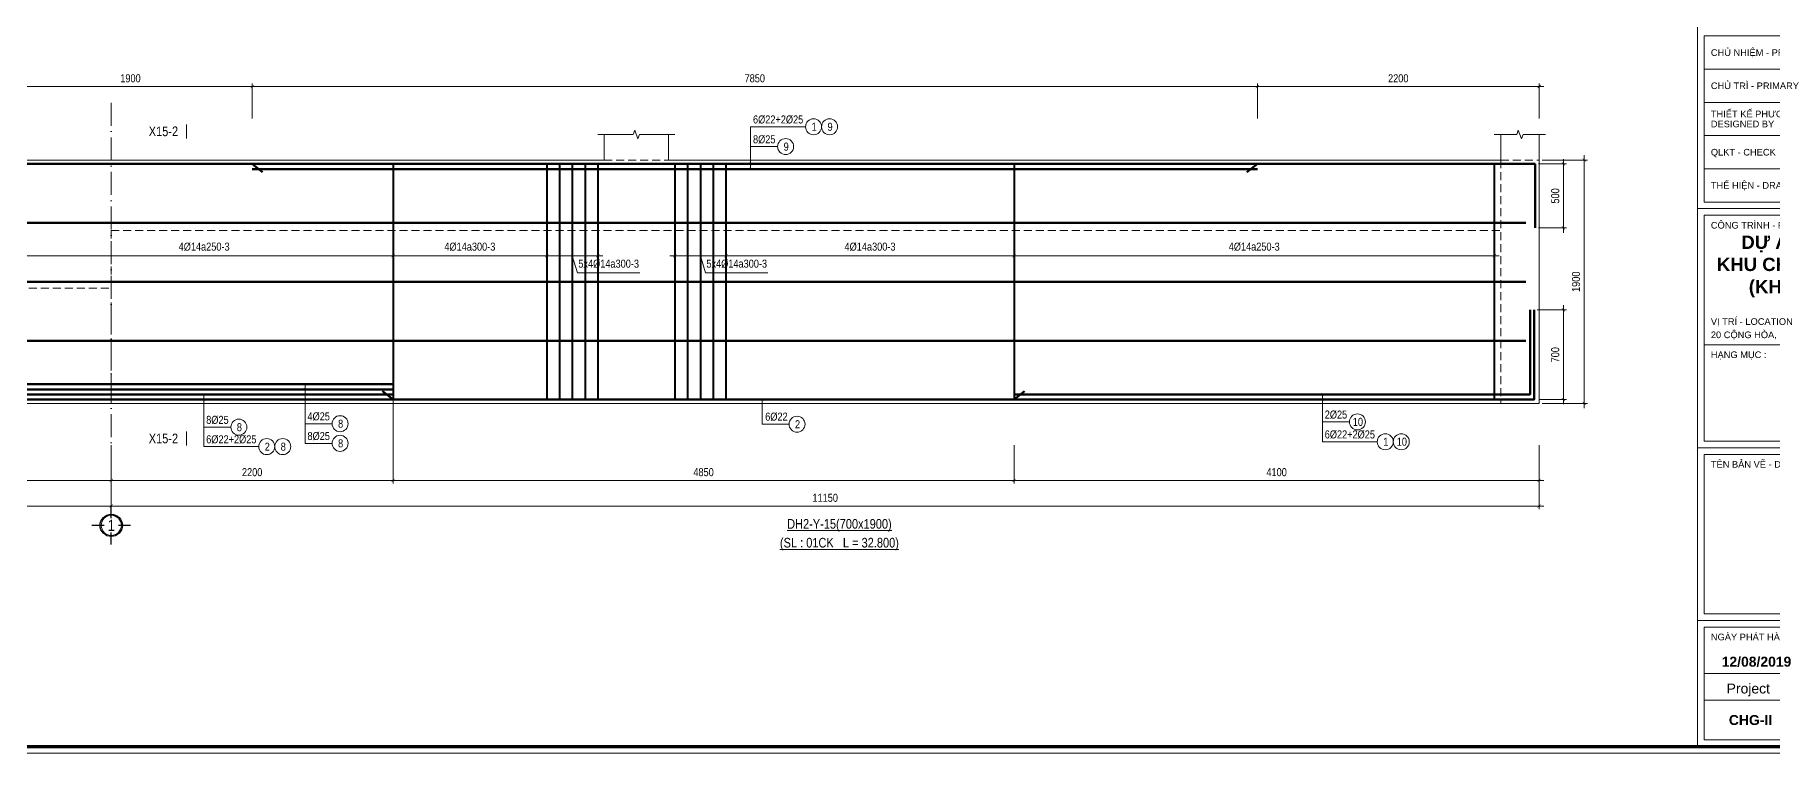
# Model space of a CAD drawing. Header units: millimetres. Extents: x 3014920 to 3563667, y -1638653 to -1356471.
# Drawn here: x 3176043 to 3189611, y -1620686 to -1615076 of the extents above; entities that cross this region are included whole.
import ezdxf
from ezdxf.enums import TextEntityAlignment as Align
from ezdxf.xclip import XClip

# ---------------------------------------------------------------- set-up
doc = ezdxf.new("R2010")
doc.units = ezdxf.units.MM
doc.header["$MEASUREMENT"] = 0
doc.header["$XCLIPFRAME"] = 0
doc.header["$PDMODE"] = 2
for name, pattern in [('6 TANG DIEN HINH 14-15$0$ACAD_ISO10W100', [18, 12, -3, 0, -3]), ('ACAD_ISO04W100', [30, 24, -3, 0, -3]), ('HIDDEN', [0.375, 0.25, -0.125])]:
    doc.linetypes.add(name, pattern=pattern)
doc.layers.get('0').update_dxf_attribs({"lineweight": 9})
doc.layers.get('Defpoints').update_dxf_attribs({"color": 10, "lineweight": 0})
for name, color, linetype, lineweight in [('2', 2, 'Continuous', 20), ('CDAI', 21, 'Continuous', 40), ('CTHEP', 50, 'Continuous', 50), ('DBAO', 90, 'Continuous', 13), ('DGIONG', 130, 'Continuous', 13), ('KTH', 154, 'Continuous', 9), ('Net khuat', 8, 'HIDDEN', 13), ('TEXT', 7, 'Continuous', 15), ('TRUC', 251, 'ACAD_ISO04W100', 9)]:
    doc.layers.add(name, color=color, linetype=linetype, lineweight=lineweight)
doc.layers.add('8', color=8, linetype='Continuous')
doc.styles.add('CHG_XX_Khung ten$0$A1 BORDER$0$ARIAL', font='arial.ttf')
doc.styles.add('CHG_XX_Khung ten$0$A1 BORDER$0$Arial - Bold', font='arialbd.ttf', dxfattribs={"height": 2.5})
doc.styles.add('CHG_XX_Khung ten$0$title block pccc$0$ARIAL', font='arial.ttf')
doc.styles.add('HELVECONDENSE', font='VHELVCN_0.TTF')
doc.styles.add('Star-HelCon', font='VHELVCN_0.TTF')
doc.styles.add('TTP-HelCon', font='VHELVCN_0.TTF')
doc.styles.add('VNI-HELVE-CONDENSE', font='VHELVCN_0.TTF')
doc.dimstyles.new('kc-25', dxfattribs={"dimtxt": 62.5, "dimasz": 20, "dimexe": 20, "dimexo": 50, "dimgap": 25, "dimtad": 3, "dimdec": 0, "dimzin": 0, "dimdsep": 46, "dimtxsty": 'VNI-HELVE-CONDENSE', "dimblk": 'DIM', "dimcen": 2.5, "dimclrd": 256, "dimclre": 154, "dimclrt": 7, "dimaunit": 1, "dimadec": 0, "dimazin": 0, "dimtfac": 1, "dimtdec": 0, "dimtix": 1, "dimtmove": 0, "dimatfit": 3, "dimldrblk": 'DOT', "dimfxl": 1, "dimtolj": 1, "dimtzin": 0, "dimarcsym": 0})
doc.dimstyles.new('TTP-25', dxfattribs={"dimscale": 25, "dimtxt": 2.5, "dimasz": 1, "dimexe": 1, "dimexo": 1, "dimgap": 0.09, "dimtad": 0, "dimdec": 4, "dimrnd": 1, "dimzin": 9, "dimdsep": 46, "dimtxsty": 'TTP-HelCon', "dimblk": 'ARCHTICK', "dimcen": 0.09, "dimdle": 1.5, "dimclrd": 256, "dimclre": 256, "dimclrt": 7, "dimadec": 0, "dimazin": 0, "dimtfac": 1, "dimtdec": 4, "dimtmove": 0, "dimatfit": 3, "dimldrblk": 'ARCHTICK', "dimfxl": 1, "dimtvp": 1, "dimtolj": 1, "dimtzin": 0, "dimarcsym": 0})

# ---------------------------------------------------------------- blocks, each defined once
blk = doc.blocks.new('_ArchTick')
at = {"color": 0, "linetype": 'ByBlock', "const_width": 0.15}
blk.add_lwpolyline([(-0.5, -0.5), (0.5, 0.5)], dxfattribs=at)
blk = doc.blocks.new('*D814')
at = {"layer": 'Defpoints', "color": 0, "transparency": 16777216}
for p in [(35400, -2200), (39500, -2200), (39500, -2501)]:
    blk.add_point(p, dxfattribs=at)
at = {"layer": 'KTH', "lineweight": -2, "transparency": 16777216}
for p, q in [((35400, -2225), (35400, -2526)), ((39500, -2225), (39500, -2526)), ((35362, -2501), (39537, -2501))]:
    blk.add_line(p, q, dxfattribs=at)
at = {"layer": 'KTH', "lineweight": -2, "transparency": 16777216, "xscale": 25, "yscale": 25, "zscale": 25, "rotation": 180}
blk.add_blockref('_ArchTick', (35400, -2501), dxfattribs=at)
at = {"layer": 'KTH', "lineweight": -2, "transparency": 16777216, "xscale": 25, "yscale": 25, "zscale": 25}
blk.add_blockref('_ArchTick', (39500, -2501), dxfattribs=at)
at = {"layer": 'KTH', "color": 7, "transparency": 16777216, "insert": (37450, -2437), "char_height": 62.5, "attachment_point": 5, "style": 'TTP-HelCon'}
blk.add_mtext('\\A1;4100', dxfattribs=at)
blk = doc.blocks.new('*D815')
at = {"layer": 'Defpoints', "color": 0, "transparency": 16777216}
for p in [(30550, -1450), (35400, -2200), (35400, -2501)]:
    blk.add_point(p, dxfattribs=at)
at = {"layer": 'KTH', "lineweight": -2, "transparency": 16777216}
for p, q in [((30550, -1475), (30550, -2526)), ((35400, -2225), (35400, -2526)), ((30513, -2501), (35437, -2501))]:
    blk.add_line(p, q, dxfattribs=at)
at = {"layer": 'KTH', "lineweight": -2, "transparency": 16777216, "xscale": 25, "yscale": 25, "zscale": 25, "rotation": 180}
blk.add_blockref('_ArchTick', (30550, -2501), dxfattribs=at)
at = {"layer": 'KTH', "lineweight": -2, "transparency": 16777216, "xscale": 25, "yscale": 25, "zscale": 25}
blk.add_blockref('_ArchTick', (35400, -2501), dxfattribs=at)
at = {"layer": 'KTH', "color": 7, "transparency": 16777216, "insert": (32975, -2437), "char_height": 62.5, "attachment_point": 5, "style": 'TTP-HelCon'}
blk.add_mtext('\\A1;4850', dxfattribs=at)
blk = doc.blocks.new('DIM')
h = blk.add_hatch(color=1)
h.paths.add_polyline_path([(0.49, 0.29, 1), (0.29, 0.49), (-0.19, 0), (0.19, 0)])
h.paths.add_polyline_path([(0.19, 0), (-0.19, 0), (-0.49, -0.29, 1), (-0.29, -0.49)])
at = {"color": 9}
for p, q in [((-0.19, 0), (-1.5, 0)), ((0.19, 0), (1.5, 0))]:
    blk.add_line(p, q, dxfattribs=at)
at = {"color": 1}
for p, q in [((-0.49, -0.29), (0.29, 0.49)), ((-0.29, -0.49), (0.49, 0.29)), ((-0.19, 0), (0.19, 0))]:
    blk.add_line(p, q, dxfattribs=at)
blk.add_arc((-0.39, -0.39), 0.138, 135, 315, dxfattribs=at)
blk = doc.blocks.new('*D818')
at = {"layer": 'Defpoints', "color": 0, "transparency": 16777216}
for p in [(27550, 574), (27550, 300), (29450, 300)]:
    blk.add_point(p, dxfattribs=at)
at = {"layer": 'KTH', "lineweight": -2, "transparency": 16777216}
for p, q in [((29488, 574), (27513, 574)), ((27550, 325), (27550, 599)), ((29450, 325), (29450, 599))]:
    blk.add_line(p, q, dxfattribs=at)
at = {"layer": 'KTH', "lineweight": -2, "transparency": 16777216, "xscale": 25, "yscale": 25, "zscale": 25, "rotation": 180}
blk.add_blockref('_ArchTick', (27550, 574), dxfattribs=at)
at = {"layer": 'KTH', "lineweight": -2, "transparency": 16777216, "xscale": 25, "yscale": 25, "zscale": 25}
blk.add_blockref('_ArchTick', (29450, 574), dxfattribs=at)
at = {"layer": 'KTH', "color": 7, "transparency": 16777216, "insert": (28500, 638), "char_height": 62.5, "attachment_point": 5, "style": 'TTP-HelCon'}
blk.add_mtext('\\A1;1900', dxfattribs=at)
blk = doc.blocks.new('*D819')
at = {"layer": 'Defpoints', "color": 0, "transparency": 16777216}
for p in [(33150, -550), (35400, -550), (33150, -747)]:
    blk.add_point(p, dxfattribs=at)
at = {"layer": 'KTH', "lineweight": -2, "transparency": 16777216}
for p, q in [((33150, -575), (33150, -772)), ((35400, -575), (35400, -772)), ((35437, -747), (33113, -747))]:
    blk.add_line(p, q, dxfattribs=at)
at = {"layer": 'KTH', "lineweight": -2, "transparency": 16777216, "xscale": 25, "yscale": 25, "zscale": 25, "rotation": 180}
blk.add_blockref('_ArchTick', (33150, -747), dxfattribs=at)
at = {"layer": 'KTH', "lineweight": -2, "transparency": 16777216, "xscale": 25, "yscale": 25, "zscale": 25}
blk.add_blockref('_ArchTick', (35400, -747), dxfattribs=at)
at = {"layer": 'KTH', "color": 7, "transparency": 16777216, "insert": (34275, -677), "char_height": 62.5, "attachment_point": 5, "style": 'TTP-HelCon'}
blk.add_mtext('\\A1;4Þ14a300-3', dxfattribs=at)
blk = doc.blocks.new('*D821')
at = {"layer": 'Defpoints', "color": 0, "transparency": 16777216}
for p in [(35400, -550), (39150, -550), (35400, -747)]:
    blk.add_point(p, dxfattribs=at)
at = {"layer": 'KTH', "lineweight": -2, "transparency": 16777216}
for p, q in [((35400, -575), (35400, -772)), ((39150, -575), (39150, -772)), ((39187, -747), (35362, -747))]:
    blk.add_line(p, q, dxfattribs=at)
at = {"layer": 'KTH', "lineweight": -2, "transparency": 16777216, "xscale": 25, "yscale": 25, "zscale": 25, "rotation": 180}
blk.add_blockref('_ArchTick', (35400, -747), dxfattribs=at)
at = {"layer": 'KTH', "lineweight": -2, "transparency": 16777216, "xscale": 25, "yscale": 25, "zscale": 25}
blk.add_blockref('_ArchTick', (39150, -747), dxfattribs=at)
at = {"layer": 'KTH', "color": 7, "transparency": 16777216, "insert": (37275, -677), "char_height": 62.5, "attachment_point": 5, "style": 'TTP-HelCon'}
blk.add_mtext('\\A1;4Þ14a250-3', dxfattribs=at)
blk = doc.blocks.new('*D822')
at = {"layer": 'Defpoints', "color": 0, "transparency": 16777216}
for p in [(22000, -2501), (28350, -2501), (28350, -2701)]:
    blk.add_point(p, dxfattribs=at)
at = {"layer": 'KTH', "lineweight": -2, "transparency": 16777216}
for p, q in [((22000, -2526), (22000, -2726)), ((28350, -2526), (28350, -2726)), ((21963, -2701), (28388, -2701))]:
    blk.add_line(p, q, dxfattribs=at)
at = {"layer": 'KTH', "lineweight": -2, "transparency": 16777216, "xscale": 25, "yscale": 25, "zscale": 25, "rotation": 180}
blk.add_blockref('_ArchTick', (22000, -2701), dxfattribs=at)
at = {"layer": 'KTH', "lineweight": -2, "transparency": 16777216, "xscale": 25, "yscale": 25, "zscale": 25}
blk.add_blockref('_ArchTick', (28350, -2701), dxfattribs=at)
at = {"layer": 'KTH', "color": 7, "transparency": 16777216, "insert": (25175, -2637), "char_height": 62.5, "attachment_point": 5, "style": 'TTP-HelCon'}
blk.add_mtext('\\A1;6350', dxfattribs=at)
blk = doc.blocks.new('*D827')
at = {"layer": 'Defpoints', "color": 0, "transparency": 16777216}
for p in [(27600, -545), (30550, -550), (30550, -747)]:
    blk.add_point(p, dxfattribs=at)
at = {"layer": 'KTH', "lineweight": -2, "transparency": 16777216}
for p, q in [((27600, -570), (27600, -772)), ((30550, -575), (30550, -772)), ((27563, -747), (30588, -747))]:
    blk.add_line(p, q, dxfattribs=at)
at = {"layer": 'KTH', "lineweight": -2, "transparency": 16777216, "xscale": 25, "yscale": 25, "zscale": 25, "rotation": 180}
blk.add_blockref('_ArchTick', (27600, -747), dxfattribs=at)
at = {"layer": 'KTH', "lineweight": -2, "transparency": 16777216, "xscale": 25, "yscale": 25, "zscale": 25}
blk.add_blockref('_ArchTick', (30550, -747), dxfattribs=at)
at = {"layer": 'KTH', "color": 7, "transparency": 16777216, "insert": (29075, -677), "char_height": 62.5, "attachment_point": 5, "style": 'TTP-HelCon'}
blk.add_mtext('\\A1;4Þ14a250-3', dxfattribs=at)
blk = doc.blocks.new('*D830')
at = {"layer": 'Defpoints', "color": 0, "transparency": 16777216}
for p in [(37300, 574), (29450, 300), (37300, 300)]:
    blk.add_point(p, dxfattribs=at)
at = {"layer": 'KTH', "lineweight": -2, "transparency": 16777216}
for p, q in [((29413, 574), (37337, 574)), ((29450, 325), (29450, 599)), ((37300, 325), (37300, 599))]:
    blk.add_line(p, q, dxfattribs=at)
at = {"layer": 'KTH', "lineweight": -2, "transparency": 16777216, "xscale": 25, "yscale": 25, "zscale": 25, "rotation": 180}
blk.add_blockref('_ArchTick', (29450, 574), dxfattribs=at)
at = {"layer": 'KTH', "lineweight": -2, "transparency": 16777216, "xscale": 25, "yscale": 25, "zscale": 25}
blk.add_blockref('_ArchTick', (37300, 574), dxfattribs=at)
at = {"layer": 'KTH', "color": 7, "transparency": 16777216, "insert": (33375, 638), "char_height": 62.5, "attachment_point": 5, "style": 'TTP-HelCon'}
blk.add_mtext('\\A1;7850', dxfattribs=at)
blk = doc.blocks.new('*D831')
at = {"layer": 'Defpoints', "color": 0, "transparency": 16777216}
for p in [(39500, 574), (37300, 300), (39500, 300)]:
    blk.add_point(p, dxfattribs=at)
at = {"layer": 'KTH', "lineweight": -2, "transparency": 16777216}
for p, q in [((37262, 574), (39537, 574)), ((37300, 325), (37300, 599)), ((39500, 325), (39500, 599))]:
    blk.add_line(p, q, dxfattribs=at)
at = {"layer": 'KTH', "lineweight": -2, "transparency": 16777216, "xscale": 25, "yscale": 25, "zscale": 25, "rotation": 180}
blk.add_blockref('_ArchTick', (37300, 574), dxfattribs=at)
at = {"layer": 'KTH', "lineweight": -2, "transparency": 16777216, "xscale": 25, "yscale": 25, "zscale": 25}
blk.add_blockref('_ArchTick', (39500, 574), dxfattribs=at)
at = {"layer": 'KTH', "color": 7, "transparency": 16777216, "insert": (38400, 638), "char_height": 62.5, "attachment_point": 5, "style": 'TTP-HelCon'}
blk.add_mtext('\\A1;2200', dxfattribs=at)
blk = doc.blocks.new('*D832')
at = {"layer": 'Defpoints', "color": 0, "transparency": 16777216}
for p in [(30550, -1450), (28350, -2200), (28350, -2501)]:
    blk.add_point(p, dxfattribs=at)
at = {"layer": 'KTH', "lineweight": -2, "transparency": 16777216}
for p, q in [((30550, -1475), (30550, -2526)), ((28350, -2225), (28350, -2526)), ((30588, -2501), (28313, -2501))]:
    blk.add_line(p, q, dxfattribs=at)
at = {"layer": 'KTH', "lineweight": -2, "transparency": 16777216, "xscale": 25, "yscale": 25, "zscale": 25, "rotation": 180}
blk.add_blockref('_ArchTick', (28350, -2501), dxfattribs=at)
at = {"layer": 'KTH', "lineweight": -2, "transparency": 16777216, "xscale": 25, "yscale": 25, "zscale": 25}
blk.add_blockref('_ArchTick', (30550, -2501), dxfattribs=at)
at = {"layer": 'KTH', "color": 7, "transparency": 16777216, "insert": (29450, -2437), "char_height": 62.5, "attachment_point": 5, "style": 'TTP-HelCon'}
blk.add_mtext('\\A1;2200', dxfattribs=at)
blk = doc.blocks.new('dau truc')
blk.add_circle((0, 0), 180)
at = {"layer": '8'}
for p, q in [((0, 127), (0, 345)), ((-127, 0), (-345, 0)), ((0, -345), (0, -127)), ((345, 0), (127, 0))]:
    blk.add_line(p, q, dxfattribs=at)
blk.add_circle((0, 0), 200, dxfattribs=at)
at = {"layer": 'TEXT', "style": 'HELVECONDENSE'}
blk.add_attdef('A', text='', height=233, dxfattribs=at).set_placement((0, 0), align=Align.MIDDLE)
blk = doc.blocks.new('*D833')
at = {"layer": 'Defpoints', "color": 0, "transparency": 16777216}
for p in [(28350, -2200), (39500, -2200), (28350, -2701)]:
    blk.add_point(p, dxfattribs=at)
at = {"layer": 'KTH', "lineweight": -2, "transparency": 16777216}
for p, q in [((28350, -2225), (28350, -2726)), ((39500, -2225), (39500, -2726)), ((39537, -2701), (28313, -2701))]:
    blk.add_line(p, q, dxfattribs=at)
at = {"layer": 'KTH', "lineweight": -2, "transparency": 16777216, "xscale": 25, "yscale": 25, "zscale": 25, "rotation": 180}
blk.add_blockref('_ArchTick', (28350, -2701), dxfattribs=at)
at = {"layer": 'KTH', "lineweight": -2, "transparency": 16777216, "xscale": 25, "yscale": 25, "zscale": 25}
blk.add_blockref('_ArchTick', (39500, -2701), dxfattribs=at)
at = {"layer": 'KTH', "color": 7, "transparency": 16777216, "insert": (33925, -2637), "char_height": 62.5, "attachment_point": 5, "style": 'TTP-HelCon'}
blk.add_mtext('\\A1;11150', dxfattribs=at)
blk = doc.blocks.new('*D844')
at = {"layer": 'Defpoints', "color": 0, "transparency": 16777216}
for p in [(21500, -1570), (28350, -2200), (21500, -2501)]:
    blk.add_point(p, dxfattribs=at)
at = {"layer": 'KTH', "lineweight": -2, "transparency": 16777216}
for p, q in [((21500, -1595), (21500, -2526)), ((28350, -2225), (28350, -2526)), ((28388, -2501), (21463, -2501))]:
    blk.add_line(p, q, dxfattribs=at)
at = {"layer": 'KTH', "lineweight": -2, "transparency": 16777216, "xscale": 25, "yscale": 25, "zscale": 25, "rotation": 180}
blk.add_blockref('_ArchTick', (21500, -2501), dxfattribs=at)
at = {"layer": 'KTH', "lineweight": -2, "transparency": 16777216, "xscale": 25, "yscale": 25, "zscale": 25}
blk.add_blockref('_ArchTick', (28350, -2501), dxfattribs=at)
at = {"layer": 'KTH', "color": 7, "transparency": 16777216, "insert": (24925, -2437), "char_height": 62.5, "attachment_point": 5, "style": 'TTP-HelCon'}
blk.add_mtext('\\A1;6850', dxfattribs=at)
blk = doc.blocks.new('*D847')
at = {"layer": 'Defpoints', "color": 0, "transparency": 16777216}
for p in [(39470, -30), (39470, -530), (39690, -530)]:
    blk.add_point(p, dxfattribs=at)
at = {"layer": 'KTH', "lineweight": -2, "transparency": 16777216}
for p, q in [((39690, 7), (39690, -568)), ((39495, -30), (39715, -30)), ((39495, -530), (39715, -530))]:
    blk.add_line(p, q, dxfattribs=at)
at = {"layer": 'KTH', "lineweight": -2, "transparency": 16777216, "xscale": 25, "yscale": 25, "zscale": 25}
for p, rotation in [((39690, -30), 90), ((39690, -530), 270)]:
    blk.add_blockref('_ArchTick', p, dxfattribs=dict(at, rotation=rotation))
at = {"layer": 'KTH', "color": 7, "transparency": 16777216, "insert": (39626, -280), "char_height": 62.5, "attachment_point": 5, "rotation": 90, "style": 'TTP-HelCon'}
blk.add_mtext('\\A1;500', dxfattribs=at)
blk = doc.blocks.new('*D848')
at = {"layer": 'Defpoints', "color": 0, "transparency": 16777216}
for p in [(39460, -1170), (39480, -1870), (39690, -1870)]:
    blk.add_point(p, dxfattribs=at)
at = {"layer": 'KTH', "lineweight": -2, "transparency": 16777216}
for p, q in [((39485, -1170), (39715, -1170)), ((39690, -1132), (39690, -1907)), ((39505, -1870), (39715, -1870))]:
    blk.add_line(p, q, dxfattribs=at)
at = {"layer": 'KTH', "lineweight": -2, "transparency": 16777216, "xscale": 25, "yscale": 25, "zscale": 25}
for p, rotation in [((39690, -1170), 90), ((39690, -1870), 270)]:
    blk.add_blockref('_ArchTick', p, dxfattribs=dict(at, rotation=rotation))
at = {"layer": 'KTH', "color": 7, "transparency": 16777216, "insert": (39626, -1520), "char_height": 62.5, "attachment_point": 5, "rotation": 90, "style": 'TTP-HelCon'}
blk.add_mtext('\\A1;700', dxfattribs=at)
blk = doc.blocks.new('*D849')
at = {"layer": 'Defpoints', "color": 0, "transparency": 16777216}
for p in [(39500, 0), (39500, -1900), (39852, -1900)]:
    blk.add_point(p, dxfattribs=at)
at = {"layer": 'KTH', "lineweight": -2, "transparency": 16777216}
for p, q in [((39852, 37), (39852, -1938)), ((39525, 0), (39877, 0)), ((39525, -1900), (39877, -1900))]:
    blk.add_line(p, q, dxfattribs=at)
at = {"layer": 'KTH', "lineweight": -2, "transparency": 16777216, "xscale": 25, "yscale": 25, "zscale": 25}
for p, rotation in [((39852, 0), 90), ((39852, -1900), 270)]:
    blk.add_blockref('_ArchTick', p, dxfattribs=dict(at, rotation=rotation))
at = {"layer": 'KTH', "color": 7, "transparency": 16777216, "insert": (39788, -950), "char_height": 62.5, "attachment_point": 5, "rotation": 90, "style": 'TTP-HelCon'}
blk.add_mtext('\\A1;1900', dxfattribs=at)
blk = doc.blocks.new('MC')
at = {"layer": 'CTHEP', "const_width": 10, "elevation": 0}
blk.add_lwpolyline([(36, 150), (36, 0)], dxfattribs=at)
at = {"layer": 'TEXT', "style": 'TTP-HelCon'}
blk.add_attdef('A', text='', height=100, dxfattribs=at).set_placement((-50, 26), align=Align.RIGHT)
blk = doc.blocks.new('*D809')
at = {"layer": 'Defpoints', "color": 0, "transparency": 16777216}
for p in [(32750, -550), (33150, -550), (33150, -747)]:
    blk.add_point(p, dxfattribs=at)
at = {"layer": 'KTH', "lineweight": -2, "transparency": 16777216}
for p, q in [((32750, -575), (32750, -772)), ((33150, -575), (33150, -772)), ((32713, -747), (33188, -747)), ((32950, -747), (32990, -880)), ((32990, -880), (33478, -880))]:
    blk.add_line(p, q, dxfattribs=at)
at = {"layer": 'KTH', "lineweight": -2, "transparency": 16777216, "xscale": 25, "yscale": 25, "zscale": 25, "rotation": 180}
blk.add_blockref('_ArchTick', (32750, -747), dxfattribs=at)
at = {"layer": 'KTH', "lineweight": -2, "transparency": 16777216, "xscale": 25, "yscale": 25, "zscale": 25}
blk.add_blockref('_ArchTick', (33150, -747), dxfattribs=at)
at = {"layer": 'KTH', "color": 7, "transparency": 16777216, "insert": (33234, -810), "char_height": 62.5, "attachment_point": 5, "style": 'TTP-HelCon'}
blk.add_mtext('\\A1;5x4Þ14a300-3', dxfattribs=at)
blk = doc.blocks.new('*D810')
at = {"layer": 'Defpoints', "color": 0, "transparency": 16777216}
for p in [(31750, -550), (32150, -550), (31750, -747)]:
    blk.add_point(p, dxfattribs=at)
at = {"layer": 'KTH', "lineweight": -2, "transparency": 16777216}
for p, q in [((31750, -575), (31750, -772)), ((32150, -575), (32150, -772)), ((32188, -747), (31713, -747)), ((31950, -747), (31990, -880)), ((31990, -880), (32478, -880))]:
    blk.add_line(p, q, dxfattribs=at)
at = {"layer": 'KTH', "lineweight": -2, "transparency": 16777216, "xscale": 25, "yscale": 25, "zscale": 25, "rotation": 180}
blk.add_blockref('_ArchTick', (31750, -747), dxfattribs=at)
at = {"layer": 'KTH', "lineweight": -2, "transparency": 16777216, "xscale": 25, "yscale": 25, "zscale": 25}
blk.add_blockref('_ArchTick', (32150, -747), dxfattribs=at)
at = {"layer": 'KTH', "color": 7, "transparency": 16777216, "insert": (32234, -810), "char_height": 62.5, "attachment_point": 5, "style": 'TTP-HelCon'}
blk.add_mtext('\\A1;5x4Þ14a300-3', dxfattribs=at)
blk = doc.blocks.new('*D811')
at = {"layer": 'Defpoints', "color": 0, "transparency": 16777216}
for p in [(30550, -550), (31750, -550), (31750, -747)]:
    blk.add_point(p, dxfattribs=at)
at = {"layer": 'KTH', "lineweight": -2, "transparency": 16777216}
for p, q in [((30550, -575), (30550, -772)), ((31750, -575), (31750, -772)), ((30513, -747), (31788, -747))]:
    blk.add_line(p, q, dxfattribs=at)
at = {"layer": 'KTH', "lineweight": -2, "transparency": 16777216, "xscale": 25, "yscale": 25, "zscale": 25, "rotation": 180}
blk.add_blockref('_ArchTick', (30550, -747), dxfattribs=at)
at = {"layer": 'KTH', "lineweight": -2, "transparency": 16777216, "xscale": 25, "yscale": 25, "zscale": 25}
blk.add_blockref('_ArchTick', (31750, -747), dxfattribs=at)
at = {"layer": 'KTH', "color": 7, "transparency": 16777216, "insert": (31150, -677), "char_height": 62.5, "attachment_point": 5, "style": 'TTP-HelCon'}
blk.add_mtext('\\A1;4Þ14a300-3', dxfattribs=at)
blk = doc.blocks.new('CHG_XX_Khung ten')
for p, q in [((687, 577), (687, 17)), ((687, 179), (824, 179)), ((687, 107), (824, 107)), ((687, 55), (824, 55))]:
    blk.add_line(p, q)
at = {"linetype": 'Continuous'}
blk.add_line((689, 39), (822, 39), dxfattribs=at)
blk.add_lwpolyline([(15, 579), (826, 579), (826, 15), (15, 15)], close=True)
at = {"color": 4, "linetype": 'Continuous', "const_width": 1}
blk.add_lwpolyline([(17, 577), (824, 577), (824, 17), (17, 17)], close=True, dxfattribs=at)
at = {"color": 9, "linetype": 'Continuous'}
for points in [[(822, 221), (689, 221), (689, 231), (822, 231)], [(822, 211), (689, 211), (689, 221), (822, 221)], [(822, 201), (689, 201), (689, 211), (822, 211)], [(822, 191), (689, 191), (689, 201), (822, 201)], [(822, 181), (689, 181), (689, 191), (822, 191)]]:
    blk.add_lwpolyline(points, close=True, dxfattribs=at)
blk.add_lwpolyline([(822, 211), (689, 211), (822, 211)], dxfattribs=at)
at = {"linetype": 'Continuous'}
for points in [[(689, 177), (822, 177), (822, 138), (689, 138)], [(689, 109), (822, 109), (822, 138), (689, 138)], [(689, 105), (822, 105), (822, 57), (689, 57)], [(689, 53), (822, 53), (822, 31), (689, 31)], [(822, 19), (689, 19), (689, 31), (822, 31)]]:
    blk.add_lwpolyline(points, close=True, dxfattribs=at)
for s, style, p in [('CHỦ NHIỆM - PRINCIPAL', 'CHG_XX_Khung ten$0$title block pccc$0$ARIAL', (691, 226)), ('CHỦ TRÌ - PRIMARY', 'CHG_XX_Khung ten$0$title block pccc$0$ARIAL', (691, 216)), ('THIẾT KẾ PHƯƠNG ÁN', 'CHG_XX_Khung ten$0$title block pccc$0$ARIAL', (691, 207.5)), ('DESIGNED BY', 'CHG_XX_Khung ten$0$title block pccc$0$ARIAL', (691, 204.5)), ('QLKT - CHECK', 'CHG_XX_Khung ten$0$title block pccc$0$ARIAL', (691, 196)), ('THỂ HIỆN - DRAWN BY', 'CHG_XX_Khung ten$0$title block pccc$0$ARIAL', (691, 186)), ('CÔNG TRÌNH - PROJECT', 'CHG_XX_Khung ten$0$A1 BORDER$0$ARIAL', (691, 174)), ('VỊ TRÍ - LOCATION', 'CHG_XX_Khung ten$0$A1 BORDER$0$ARIAL', (691, 145)), ('20 CỘNG HÒA, PHƯỜNG 12, QUẬN TÂN BÌNH, TP. HCM', 'CHG_XX_Khung ten$0$A1 BORDER$0$ARIAL', (691, 141)), ('HẠNG MỤC :', 'CHG_XX_Khung ten$0$A1 BORDER$0$ARIAL', (691, 135)), ('TÊN BẢN VẼ - DRAWING TITTLE', 'CHG_XX_Khung ten$0$A1 BORDER$0$ARIAL', (691, 102)), ('NGÀY PHÁT HÀNH - ISSUE DATE', 'CHG_XX_Khung ten$0$A1 BORDER$0$ARIAL', (691, 50))]:
    blk.add_text(s, height=2, dxfattribs=dict(style=style)).set_placement(p, align=Align.MIDDLE_LEFT)
for s, style, p in [('12/08/2019', 'CHG_XX_Khung ten$0$A1 BORDER$0$Arial - Bold', (704.75, 42.57)), ('Project', 'CHG_XX_Khung ten$0$A1 BORDER$0$ARIAL', (702.28, 34.5)), ('CHG-II', 'CHG_XX_Khung ten$0$A1 BORDER$0$Arial - Bold', (702.94, 25))]:
    blk.add_text(s, height=3, dxfattribs=dict(style=style)).set_placement(p, align=Align.MIDDLE_CENTER)
at = {"insert": (755.4, 170.88), "char_height": 4, "width": 159.8745, "attachment_point": 2, "style": 'CHG_XX_Khung ten$0$A1 BORDER$0$Arial - Bold'}
blk.add_mtext('DỰ ÁN ĐẦU TƯ XÂY DỰNG KINH DOANH\\PKHU CHUNG CƯ - THƯƠNG MẠI - VĂN PHÒNG\\P(KHU PHỨC HỢP CÔNG HÒA GARDEN)', dxfattribs=at)
blk = doc.blocks.new('2Y-15')
at = {"layer": 'CDAI', "elevation": 0}
for points in [[(30550.0075, -30), (30550.0075, -1870)], [(30550.0075, -30.00001), (30550.0075, -1870.00001)], [(31750.00891, -30.00001), (31750.00891, -1870.00001)], [(31850.00891, -30.00001), (31850.00891, -1870.00001)], [(31950.00891, -30.00001), (31950.00891, -1870.00001)], [(32050.00891, -30.00001), (32050.00891, -1870.00001)], [(32150.00891, -30.00001), (32150.00891, -1870.00001)], [(32750.00712, -30.00001), (32750.00712, -1870.00001)], [(32850.00712, -30.00001), (32850.00712, -1870.00001)], [(32950.00712, -30.00001), (32950.00712, -1870.00001)], [(33050.00712, -30.00001), (33050.00712, -1870.00001)], [(33150.00712, -30.00001), (33150.00712, -1870.00001)]]:
    blk.add_lwpolyline(points, dxfattribs=at)
at = {"layer": 'CDAI'}
for points in [[(35399.9961, -30), (35399.9961, -1870)], [(35399.9961, -30), (35399.9961, -1870)], [(39149.9961, -30), (39149.9961, -1870)]]:
    blk.add_lwpolyline(points, dxfattribs=at)
at = {"layer": 'CTHEP'}
for p, q in [((6725.00001, -30), (39470, -30)), ((29531.4334, -94.5255), (29450.0075, -30)), ((37218.57021, -94.5255), (37299.9961, -30)), ((39470, -30), (39470, -530)), ((39394.99693, -490), (6758.73211, -490)), ((39394.99693, -950), (6760.17004, -950)), ((39394.99693, -1409.99999), (6760.17004, -1410)), ((30468.58161, -1805.47451), (30550.0075, -1870)), ((35481.422, -1805.47451), (35399.9961, -1870))]:
    blk.add_line(p, q, dxfattribs=at)
at = {"layer": 'CTHEP', "elevation": 0}
for points in [[(29450.0075, -70), (37299.9961, -70)], [(6725.00001, -1870), (39460.00179, -1870), (39460.00179, -1169.52907)], [(21500.0075, -1750.00001), (30550.0075, -1750.00002)], [(21500.0075, -1790.00001), (30550.0075, -1790.00001)], [(21500.0075, -1830), (30550.0075, -1830.00001)]]:
    blk.add_lwpolyline(points, dxfattribs=at)
at = {"layer": 'CTHEP'}
blk.add_lwpolyline([(35399.9961, -1830), (39430, -1830), (39430, -1169.52907)], dxfattribs=at)
at = {"layer": 'DBAO', "linetype": 'Continuous'}
for p, q in [((32200.00891, 200), (32200.00891, 0)), ((32700.00712, 200), (32700.00712, 0)), ((39199.9961, 200), (39199.9961, 0)), ((39500, 200), (39500, 0)), ((27549.99999, 0), (32200.00891, 0)), ((32699.99962, 0), (39199.9961, 0))]:
    blk.add_line(p, q, dxfattribs=at)
at = {"layer": 'DBAO', "linetype": 'Continuous', "elevation": 0, "flags": 128}
blk.add_lwpolyline([(39500, 0), (39500, -1900), (17400, -1900), (17400, -1900)], dxfattribs=at)
at = {"layer": 'DGIONG', "linetype": 'Continuous', "elevation": 0, "flags": 128}
blk.add_lwpolyline([(32750.00712, 200), (32475.00801, 200), (32462.50801, 165.65653), (32437.50801, 234.34347), (32425.00801, 200), (32149.9939, 200)], dxfattribs=at)
at = {"layer": 'DGIONG', "linetype": 'Continuous', "flags": 128}
blk.add_lwpolyline([(39550, 200), (39374.99805, 200), (39362.49805, 165.65653), (39337.49805, 234.34347), (39324.99805, 200), (39149.9811, 200)], dxfattribs=at)
at = {"layer": 'DGIONG'}
for centre in [(33834.05844, 260.04133), (33959.05844, 260.04133), (33616.16894, 105.06033), (29346.20377, -2085.34828), (30136.88841, -2058.02043), (33704.951, -2062.04426), (38080.80292, -2043.93133), (30136.88827, -2211.50571), (38298.69242, -2198.91234), (38423.69242, -2198.91234), (29564.09327, -2237.24927), (29689.09327, -2237.24927)]:
    blk.add_circle(centre, 62.5, dxfattribs=at)
at = {"layer": 'Net khuat', "ltscale": 250}
for p, q in [((32200.00891, 0), (32700.00712, 0)), ((32699.99962, 0), (32700.00712, 0)), ((39199.9961, 0), (39199.9961, -1900)), ((39199.9961, 0), (39500, 0)), ((39499.9925, 0), (39500, 0)), ((28350.00179, -550), (39199.9961, -550)), ((28350.00179, -550), (28350.00179, -1900)), ((27050.00001, -1000), (28350, -1000))]:
    blk.add_line(p, q, dxfattribs=at)
at = {"layer": 'TRUC', "linetype": '6 TANG DIEN HINH 14-15$0$ACAD_ISO10W100', "ltscale": 15, "elevation": 0}
blk.add_lwpolyline([(28350, 447.49607), (28350, -2375.52213)], dxfattribs=at)
at = {"xscale": 0.75, "yscale": 0.75, "zscale": 0.75}
for p in [(28909.28905, 167.48683), (28909.28905, -2230.35843)]:
    blk.add_blockref('MC', p, dxfattribs=at).add_auto_attribs({'A': 'X15-2'})
at = {"layer": '2', "ltscale": 300}
ref = blk.add_blockref('dau truc', (28350.0075, -2851.86454), dxfattribs=dict(at, xscale=0.436713129747659, yscale=0.436713129747659, zscale=0.436713129747659))
ref.add_attrib('A', '1', dxfattribs={"layer": 'TEXT', "height": 87.5, "style": 'HELVECONDENSE'}).set_placement((28350.0075, -2851.86454), align=Align.MIDDLE)
at = {"layer": 'TEXT', "style": 'TTP-HelCon'}
for s, p in [('6Þ22+2Þ25', (33361.25056, 285.89428, 0)), ('8Þ25', (33361.25056, 130.91328, 0)), ('8Þ25', (29091.28539, -2059.49534, 0)), ('4Þ25', (29881.97003, -2032.16749, 0)), ('6Þ22', (33456.46277, -2034.1472, 0)), ('2Þ25', (37825.88454, -2018.07839, 0)), ('6Þ22+2Þ25', (29091.28539, -2211.39633, 0)), ('8Þ25', (29881.9699, -2185.65277, 0)), ('6Þ22+2Þ25', (37825.88454, -2173.05939, 0))]:
    blk.add_text(s, height=62.5, dxfattribs=at).set_placement(p)
at = {"layer": 'TEXT', "style": 'Star-HelCon'}
for s, p in [('1', (33838.2251, 260.04133)), ('9', (33963.2251, 260.04133)), ('9', (33620.3356, 105.06033)), ('8', (30141.05508, -2058.02043)), ('2', (33709.11767, -2062.04426)), ('10', (38084.96959, -2043.93133)), ('8', (29350.37044, -2085.34828)), ('1', (38302.85909, -2198.91234)), ('10', (38427.85909, -2198.91234)), ('2', (29568.25994, -2237.24927)), ('8', (29693.25994, -2237.24927)), ('8', (30141.05494, -2211.50571))]:
    blk.add_text(s, height=62.5, dxfattribs=at).set_placement(p, align=Align.MIDDLE)
at = {"layer": 'TEXT', "style": 'TTP-HelCon'}
for s, p in [('%%UDH2-Y-15(700x1900)', (34036.00836, -2877.69)), ('%%U(SL : 01CK   L = 32.800)', (34036.00836, -3024.5846))]:
    blk.add_text(s, height=75, dxfattribs=at).set_placement(p, align=Align.CENTER)
at = {"layer": 'KTH'}
for base, p1, p2, picture, middle in [((27550.00749, 574.00461), (29450.0075, 300), (27550.00749, 300), '*D818', (28500.0075, 637.83794)), ((35399.99611, -2501.04426), (30550.0075, -1450.00002), (35399.99611, -2200), '*D815', (32975.00181, -2437.21093)), ((28350.0075, -2701), (39500, -2200), (28350.0075, -2200), '*D833', (33925.00375, -2637.16667)), ((39500, -2501.04426), (35399.99611, -2200), (39500, -2200), '*D814', (37449.99806, -2437.21093))]:
    dim = blk.add_linear_dim(base=base, p1=p1, p2=p2, dimstyle='TTP-25', override={"dimtmove": 1}, dxfattribs=at)
    dim.commit()
    dim.dimension.update_dxf_attribs({"geometry": picture, "text_midpoint": middle})
for base, p1, p2, angle, picture, middle in [((37299.9961, 574.00461), (29450.0075, 300), (37299.9961, 300), 180, '*D830', (33375.0018, 637.83794)), ((39500, 574.00461), (37299.9961, 300), (39500, 300), 180, '*D831', (38399.99805, 637.83794)), ((39689.75963, -530), (39470, -30), (39470, -530), 90, '*D847', (39625.9263, -280)), ((39851.97269, -1900), (39500, 0), (39500, -1900), 90, '*D849', (39788.13936, -950)), ((39689.75963, -1870), (39460.00179, -1169.52907), (39480, -1870), 90, '*D848', (39625.9263, -1519.76453)), ((28350.0075, -2501.04426), (30550.0075, -1450.00002), (28350.0075, -2200), 180, '*D832', (29450.0075, -2437.21093)), ((21500.0075, -2501.04426), (28350.0075, -2200), (21500.0075, -1570), 180, '*D844', (24925.0075, -2437.21093))]:
    dim = blk.add_linear_dim(base=base, p1=p1, p2=p2, angle=angle, dimstyle='TTP-25', override={"dimtmove": 1}, dxfattribs=at)
    dim.commit()
    dim.dimension.update_dxf_attribs({"geometry": picture, "text_midpoint": middle})
for base, p1, p2, text, picture, middle in [((30550.0075, -747.13668), (27600.00489, -545.39962), (30550.0075, -550.00001), '4Þ14a250-3', '*D827', (29075.0062, -677.22001)), ((31750.00891, -747.13668), (30550.0075, -550), (31750.00891, -550.00001), '4Þ14a300-3', '*D811', (31150.0082, -677.22001)), ((33150.00712, -747.13668), (32750.00712, -550.00001), (33150.00712, -550.00001), '5x4Þ14a300-3', '*D809', (32992.23212, -810.47001))]:
    dim = blk.add_linear_dim(base=base, p1=p1, p2=p2, text=text, dimstyle='TTP-25', override={"dimtmove": 1}, dxfattribs=at)
    dim.commit()
    dim.dimension.update_dxf_attribs({"geometry": picture, "text_midpoint": middle})
for base, p1, p2, text, picture, middle in [((31750.00891, -747.13668), (32150.00891, -550.00001), (31750.00891, -550.00001), '5x4Þ14a300-3', '*D810', (31992.23391, -810.47001)), ((33150.00712, -747.13668), (35399.9961, -550), (33150.00712, -550.00001), '4Þ14a300-3', '*D819', (34275.00161, -677.22001)), ((35399.9961, -747.13667), (39149.9961, -550), (35399.9961, -550), '4Þ14a250-3', '*D821', (37274.9961, -677.22))]:
    dim = blk.add_linear_dim(base=base, p1=p1, p2=p2, angle=180, text=text, dimstyle='TTP-25', override={"dimtmove": 1}, dxfattribs=at)
    dim.commit()
    dim.dimension.update_dxf_attribs({"geometry": picture, "text_midpoint": middle})
dim = blk.add_linear_dim(base=(28350.0075, -2701), p1=(22000.0075, -2501.04426), p2=(28350.0075, -2501.04426), angle=180, dimstyle='TTP-25', override={"dimtmove": 1}, dxfattribs=at)
dim.commit()
dim.dimension.update_dxf_attribs({"geometry": '*D822', "text_midpoint": (25175.0075, -2701), "dimtype": 128})
at = {"layer": 'DGIONG'}
for points in [[(33342.73885, -30), (33342.73853, 260.04133), (33771.55844, 260.04133)], [(33342.73889, -70), (33342.73853, 105.06033), (33553.66894, 105.06033)], [(29863.45832, -1749.99741), (29863.458, -2058.02043), (30074.38841, -2058.02043)], [(29072.77367, -1830), (29072.77336, -2085.34828), (29283.70377, -2085.34828)], [(29072.77359, -1870), (29072.77336, -2237.24927), (29501.59327, -2237.24927)], [(29863.45828, -1789.99741), (29863.45787, -2211.50571), (30074.38827, -2211.50571)], [(33433.451, -1870), (33433.45074, -2062.04426), (33642.451, -2062.04426)], [(37807.37287, -1830), (37807.37251, -2043.93133), (38018.30292, -2043.93133)], [(37807.37283, -1870), (37807.37251, -2198.91234), (38236.19242, -2198.91234)]]:
    blk.add_leader(points, dimstyle='kc-25', override={"dimtad": 0, "dimldrblk": 'ArchTick', "dimfxl": 100, "dimarcsym": 1}, dxfattribs=at)

msp = doc.modelspace()

# ---------------------------------------------------------------- block references
at = {"layer": 'DGIONG', "color": 5}
ref = msp.add_blockref('2Y-15', (3148290.86881, -1616054.5725), dxfattribs=at)
XClip(ref).set_block_clipping_path([(24417.57909091, -3548.235848377), (40323.6877283179, 987.3359905172)])

# ---------------------------------------------------------------- next in the draw order: block references
at = {"color": 5, "xscale": 25.92478421704392, "yscale": 25.92478421704392, "zscale": 25.92478421704392}
msp.add_blockref('CHG_XX_Khung ten', (3171217.83203, -1621074.38806), dxfattribs=at)

doc.saveas('drawing.dxf')
